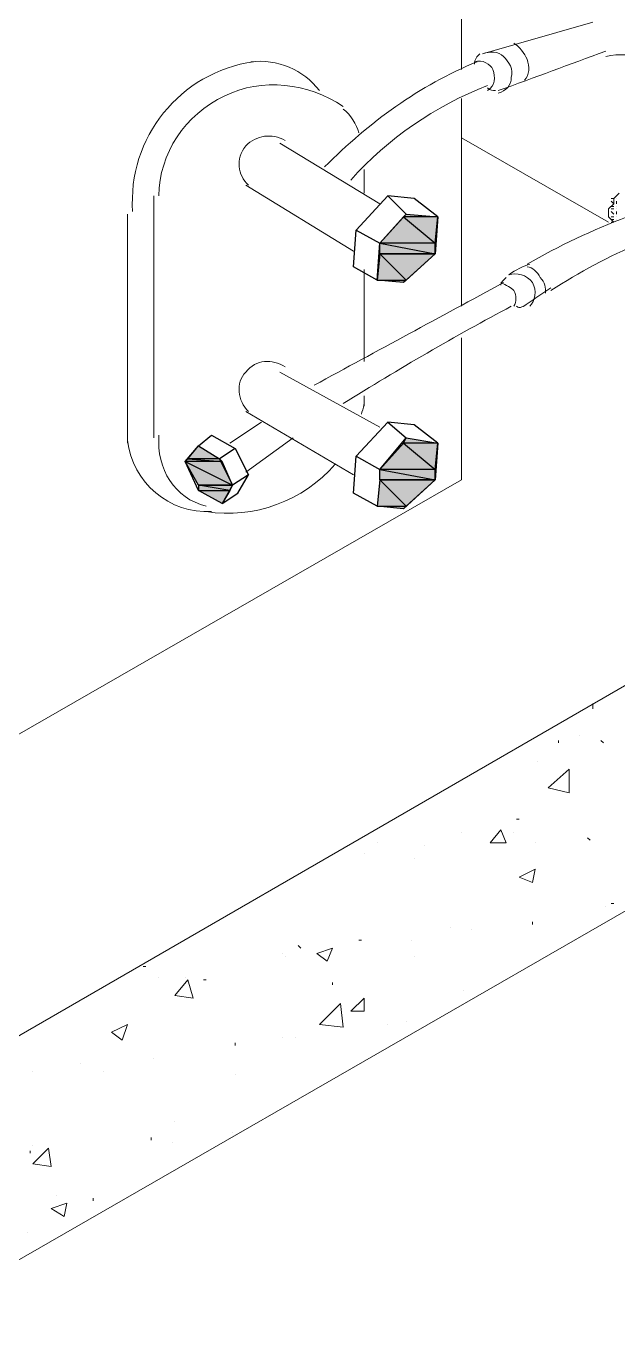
# Model space of a CAD drawing. Header units: millimetres. Extents: x 821 to 906, y 83 to 185.
# Drawn here: x 897.481 to 897.757, y 88.159 to 88.77 of the extents above; entities that cross this region are included whole.
import ezdxf

# ---------------------------------------------------------------- set-up
doc = ezdxf.new("R2010")
doc.units = ezdxf.units.MM
doc.layers.add('C.EMPOTRADO EN PARED Y TECHO', color=210, linetype='Continuous', lineweight=40)

# ---------------------------------------------------------------- blocks, each defined once
blk = doc.blocks.new('htrhfdhdfhfd')
at = {"true_color": 0x000007}
h = blk.add_hatch(color=7, dxfattribs=at)
h.paths.add_polyline_path([(463.93059, 125.94937), (463.90904, 125.94937), (463.92893, 125.9328)])
h.paths.add_polyline_path([(463.90904, 125.94937), (463.92893, 125.9328), (463.89413, 125.9328)])
for points in [[(463.9107, 125.95103), (463.93059, 125.94937), (463.90904, 125.94937)], [(463.89413, 125.92617), (463.92893, 125.92617), (463.9107, 125.9096)], [(463.9107, 125.81015), (463.93059, 125.80683), (463.90904, 125.80683)], [(463.77976, 125.80518), (463.79302, 125.79689), (463.77313, 125.79689)], [(463.89413, 125.78363), (463.92893, 125.78363), (463.9107, 125.76705)], [(463.77976, 125.78031), (463.80131, 125.78031), (463.79965, 125.777)]]:
    blk.add_hatch(color=7, dxfattribs=at).paths.add_polyline_path(points)
h = blk.add_hatch(color=7, dxfattribs=at)
h.paths.add_polyline_path([(463.92893, 125.9328), (463.89413, 125.9328), (463.92893, 125.92617)])
h.paths.add_polyline_path([(463.89413, 125.9328), (463.92893, 125.92617), (463.89413, 125.92617)])
h = blk.add_hatch(color=7, dxfattribs=at)
h.paths.add_polyline_path([(463.89413, 125.92617), (463.89247, 125.9096), (463.9107, 125.9096)])
h.paths.add_polyline_path([(463.89247, 125.9096), (463.9107, 125.9096), (463.90904, 125.90794)])
h = blk.add_hatch(color=7, dxfattribs=at)
h.paths.add_polyline_path([(463.93059, 125.80683), (463.90904, 125.80683), (463.92893, 125.79026)])
h.paths.add_polyline_path([(463.90904, 125.80683), (463.92893, 125.79026), (463.89413, 125.79026)])
h = blk.add_hatch(color=7, dxfattribs=at)
h.paths.add_polyline_path([(463.79302, 125.79689), (463.77313, 125.79689), (463.79468, 125.79523)])
h.paths.add_polyline_path([(463.77313, 125.79689), (463.79468, 125.79523), (463.77147, 125.79523)])
h = blk.add_hatch(color=7, dxfattribs=at)
h.paths.add_polyline_path([(463.79468, 125.79523), (463.77147, 125.79523), (463.80131, 125.78031)])
h.paths.add_polyline_path([(463.77147, 125.79523), (463.80131, 125.78031), (463.77976, 125.78031)])
h = blk.add_hatch(color=7, dxfattribs=at)
h.paths.add_polyline_path([(463.89413, 125.78363), (463.89247, 125.76705), (463.9107, 125.76705)])
h.paths.add_polyline_path([(463.89247, 125.76705), (463.9107, 125.76705), (463.90904, 125.7654)])
h = blk.add_hatch(color=7, dxfattribs=at)
h.paths.add_polyline_path([(463.92893, 125.79026), (463.89413, 125.79026), (463.92893, 125.78363)])
h.paths.add_polyline_path([(463.89413, 125.79026), (463.92893, 125.78363), (463.89413, 125.78363)])
h = blk.add_hatch(color=7, dxfattribs=at)
h.paths.add_polyline_path([(463.77976, 125.78031), (463.77976, 125.777), (463.79965, 125.777)])
h.paths.add_polyline_path([(463.77976, 125.777), (463.79965, 125.777), (463.79468, 125.76871)])
at = {"color": 7, "linetype": 'Continuous', "lineweight": 5, "true_color": 0x000007}
for points in [[(463.94551, 125.78363), (463.5991, 125.58473), (463.5991, 126.4433), (462.64274, 126.99689)], [(463.94551, 126.04219), (463.94551, 126.09026), (463.94551, 126.09026)], [(463.95877, 126.05214), (464.02838, 126.07203), (464.02838, 126.07203)], [(463.94551, 125.89302), (463.94551, 126.02396), (463.94551, 126.02396)], [(464.03832, 125.94606), (463.94551, 125.9991), (463.94551, 125.9991)], [(463.89413, 125.95766), (463.83114, 125.99578), (463.83114, 125.99578)], [(463.88418, 125.96429), (463.88418, 125.97921), (463.88418, 125.97921)], [(463.87755, 125.92783), (463.80959, 125.96926), (463.80959, 125.96926)], [(463.75158, 125.81015), (463.75158, 125.96263), (463.75158, 125.96263)], [(464.04164, 125.96098), (464.03998, 125.96098), (464.03998, 125.96098)], [(464.04164, 125.96098), (464.03998, 125.96098), (464.03998, 125.96098)], [(464.04164, 125.96098), (464.03998, 125.96098), (464.03998, 125.96098)], [(464.04164, 125.95766), (464.03998, 125.95932), (464.03998, 125.95932)], [(464.04164, 125.95766), (464.03998, 125.95932), (464.03998, 125.95932)], [(464.04164, 125.95766), (464.03998, 125.95932), (464.03998, 125.95932)], [(464.04164, 125.95766), (464.03998, 125.95932), (464.03998, 125.95932)], [(464.04164, 125.95766), (464.03998, 125.95932), (464.03998, 125.95932)], [(464.04164, 125.95766), (464.03998, 125.95932), (464.03998, 125.95932)], [(464.04164, 125.956), (464.03998, 125.956), (464.03998, 125.956)], [(464.04164, 125.956), (464.03998, 125.956), (464.03998, 125.956)], [(464.04164, 125.956), (464.03998, 125.956), (464.03998, 125.956)], [(464.04164, 125.956), (464.03998, 125.956), (464.03998, 125.956)], [(464.04164, 125.956), (464.03998, 125.956), (464.03998, 125.956)], [(464.04164, 125.956), (464.03998, 125.956), (464.03998, 125.956)], [(464.04164, 125.956), (464.03998, 125.956), (464.03998, 125.956)], [(464.04164, 125.956), (464.03998, 125.956), (464.03998, 125.956)], [(464.04164, 125.956), (464.03998, 125.956), (464.03998, 125.956)], [(464.0433, 125.95766), (464.0433, 125.95932), (464.0433, 125.95932)], [(464.0433, 125.95766), (464.0433, 125.95932), (464.0433, 125.95932)], [(464.0433, 125.95766), (464.0433, 125.95932), (464.0433, 125.95932)], [(464.0433, 125.95766), (464.0433, 125.95932), (464.0433, 125.95932)], [(464.0433, 125.95766), (464.0433, 125.95932), (464.0433, 125.95932)], [(464.0433, 125.95766), (464.0433, 125.95932), (464.0433, 125.95932)], [(464.0433, 125.95766), (464.0433, 125.95932), (464.0433, 125.95932)], [(463.73501, 125.80683), (463.73501, 125.95103), (463.73501, 125.95103)], [(464.04164, 125.95435), (464.03998, 125.95435), (464.03998, 125.95435)], [(464.04164, 125.95435), (464.03998, 125.95435), (464.03998, 125.95435)], [(464.04164, 125.95435), (464.03998, 125.95435), (464.03998, 125.95435)], [(464.04164, 125.95435), (464.03998, 125.95435), (464.03998, 125.95435)], [(464.04164, 125.95435), (464.03998, 125.95435), (464.03998, 125.95435)], [(464.04164, 125.95435), (464.03998, 125.95435), (464.03998, 125.95435)], [(464.04164, 125.95435), (464.03998, 125.95435), (464.03998, 125.95435)], [(464.04164, 125.95435), (464.03998, 125.95435), (464.03998, 125.95435)], [(464.04164, 125.95103), (464.03998, 125.95269), (464.03998, 125.95269)], [(464.04164, 125.95103), (464.03998, 125.95269), (464.03998, 125.95269)], [(464.04164, 125.95103), (464.03998, 125.95269), (464.03998, 125.95269)], [(464.04164, 125.95103), (464.03998, 125.95269), (464.03998, 125.95269)], [(464.04164, 125.95103), (464.03998, 125.95269), (464.03998, 125.95269)], [(464.04164, 125.95103), (464.03998, 125.95269), (464.03998, 125.95269)], [(464.04164, 125.95103), (464.03998, 125.95269), (464.03998, 125.95269)], [(464.04164, 125.95103), (464.03998, 125.95269), (464.03998, 125.95269)], [(464.04164, 125.94937), (464.03998, 125.94937), (464.03998, 125.94937)], [(464.04164, 125.94937), (464.03998, 125.94937), (464.03998, 125.94937)], [(464.04164, 125.94937), (464.03998, 125.94937), (464.03998, 125.94937)], [(464.04164, 125.94937), (464.03998, 125.94937), (464.03998, 125.94937)], [(464.04164, 125.94937), (464.03998, 125.94937), (464.03998, 125.94937)], [(464.04164, 125.94937), (464.03998, 125.94937), (464.03998, 125.94937)], [(464.04164, 125.94937), (464.03998, 125.94937), (464.03998, 125.94937)], [(464.04164, 125.94937), (464.03998, 125.94937), (464.03998, 125.94937)], [(464.04164, 125.94937), (464.03998, 125.94937), (464.03998, 125.94937)], [(464.04164, 125.94772), (464.03998, 125.94772), (464.03998, 125.94772)], [(464.04164, 125.94772), (464.03998, 125.94772), (464.03998, 125.94772)], [(464.04164, 125.94772), (464.03998, 125.94772), (464.03998, 125.94772)], [(464.04164, 125.94772), (464.03998, 125.94772), (464.03998, 125.94772)], [(464.04164, 125.94772), (464.03998, 125.94772), (464.03998, 125.94772)], [(464.04164, 125.94772), (464.03998, 125.94772), (464.03998, 125.94772)], [(464.04164, 125.94772), (464.03998, 125.94772), (464.03998, 125.94772)], [(464.04164, 125.94772), (464.03998, 125.94772), (464.03998, 125.94772)], [(464.0433, 125.95103), (464.0433, 125.95269), (464.0433, 125.95269)], [(464.0433, 125.95103), (464.0433, 125.95269), (464.0433, 125.95269)], [(464.0433, 125.95103), (464.0433, 125.95269), (464.0433, 125.95269)], [(464.0433, 125.95103), (464.0433, 125.95269), (464.0433, 125.95269)], [(464.0433, 125.95103), (464.0433, 125.95269), (464.0433, 125.95269)], [(464.0433, 125.95103), (464.0433, 125.95269), (464.0433, 125.95269)], [(464.04164, 125.94606), (464.03998, 125.94606), (464.03998, 125.94606)], [(464.04164, 125.94606), (464.03998, 125.94606), (464.03998, 125.94606)], [(463.88418, 125.85821), (463.88418, 125.91623), (463.88418, 125.91623)], [(463.94551, 125.78363), (463.94551, 125.87313), (463.94551, 125.87313)], [(463.89413, 125.81678), (463.83114, 125.85158), (463.83114, 125.85158)], [(463.88418, 125.83004), (463.88418, 125.83667), (463.88418, 125.83667)], [(463.87755, 125.78694), (463.80959, 125.82672), (463.80959, 125.82672)], [(463.79965, 125.80683), (463.81954, 125.82009), (463.81954, 125.82009)], [(463.80959, 125.7886), (463.83943, 125.81015), (463.83943, 125.81015)], [(463.79302, 125.79689), (463.77976, 125.80518), (463.77976, 125.80518)], [(463.77976, 125.777), (463.79468, 125.76871), (463.79468, 125.76871)], [(463.58418, 125.24495), (463.58418, 125.38584), (464.21567, 125.75048)], [(464.02838, 125.64274), (464.02838, 125.63943), (464.02838, 125.63943)], [(464.02838, 125.63943), (464.02838, 125.64274), (464.02838, 125.64274)], [(464.00683, 125.61788), (464.00683, 125.61954), (464.00683, 125.61954)], [(464.03501, 125.61788), (464.03335, 125.61954), (464.03335, 125.61954)], [(463.58418, 125.24495), (464.21567, 125.60794), (464.21567, 125.60794)], [(464.0002, 125.58971), (464.01346, 125.60131), (464.01346, 125.60131)], [(464.0002, 125.58971), (464.01346, 125.58639), (464.01346, 125.60131)], [(463.98197, 125.56982), (463.98031, 125.56982), (463.98031, 125.56982)], [(463.96374, 125.5549), (463.97037, 125.56319), (463.97037, 125.56319)], [(463.97368, 125.5549), (463.97037, 125.56319), (463.97037, 125.56319)], [(463.96374, 125.5549), (463.97368, 125.5549), (463.97368, 125.5549)], [(464.02672, 125.55656), (464.02506, 125.55821), (464.02506, 125.55821)], [(463.98197, 125.53335), (463.99192, 125.53832), (463.99192, 125.53832)], [(463.99026, 125.53004), (463.99192, 125.53832), (463.99192, 125.53832)], [(463.98197, 125.53335), (463.99026, 125.53004), (463.99026, 125.53004)], [(464.04164, 125.51678), (464.03998, 125.51678), (464.03998, 125.51678)], [(463.99026, 125.50352), (463.99026, 125.50518), (463.99026, 125.50518)], [(463.8444, 125.4886), (463.84274, 125.49026), (463.84274, 125.49026)], [(463.85435, 125.48529), (463.86429, 125.4886), (463.86429, 125.4886)], [(463.86098, 125.48031), (463.86429, 125.4886), (463.86429, 125.4886)], [(463.88252, 125.49357), (463.88087, 125.49357), (463.88087, 125.49357)], [(463.85435, 125.48529), (463.86098, 125.48031), (463.86098, 125.48031)], [(463.74661, 125.477), (463.74495, 125.477), (463.74495, 125.477)], [(463.76484, 125.45877), (463.77313, 125.46871), (463.77313, 125.46871)], [(463.77645, 125.45711), (463.77313, 125.46871), (463.77313, 125.46871)], [(463.78473, 125.46871), (463.78308, 125.46871), (463.78308, 125.46871)], [(463.86429, 125.4654), (463.86429, 125.46705), (463.86429, 125.46705)], [(463.76484, 125.45877), (463.77645, 125.45711), (463.77645, 125.45711)], [(463.856, 125.44053), (463.86926, 125.45379), (463.86926, 125.45379)], [(463.87092, 125.43888), (463.86926, 125.45379), (463.86926, 125.45379)], [(463.87589, 125.44882), (463.88418, 125.45711), (463.88418, 125.45711)], [(463.88418, 125.44882), (463.88418, 125.45711), (463.88418, 125.45711)], [(463.87589, 125.44882), (463.88418, 125.44882), (463.88418, 125.44882)], [(463.72506, 125.43556), (463.73501, 125.44053), (463.73501, 125.44053)], [(463.73169, 125.43059), (463.73501, 125.44053), (463.73501, 125.44053)], [(463.856, 125.44053), (463.87092, 125.43888), (463.87092, 125.43888)], [(463.72506, 125.43556), (463.73169, 125.43059), (463.73169, 125.43059)], [(463.80297, 125.42728), (463.80297, 125.42893), (463.80297, 125.42893)], [(463.67534, 125.35269), (463.68529, 125.36263), (463.68529, 125.36263)], [(463.68694, 125.35103), (463.68529, 125.36263), (463.68529, 125.36263)], [(463.74993, 125.36761), (463.74993, 125.36926), (463.74993, 125.36926)], [(463.67368, 125.35932), (463.67368, 125.36098), (463.67368, 125.36098)], [(463.67534, 125.35269), (463.68694, 125.35103), (463.68694, 125.35103)], [(463.71346, 125.32948), (463.71346, 125.33114), (463.71346, 125.33114)], [(463.68694, 125.32451), (463.69689, 125.32783), (463.69689, 125.32783)], [(463.68694, 125.32451), (463.69523, 125.31954), (463.69523, 125.31954)], [(463.69523, 125.31954), (463.69689, 125.32783), (463.69689, 125.32783)]]:
    blk.add_lwpolyline(points, dxfattribs=at)
at = {"color": 7, "linetype": 'Continuous', "lineweight": 9, "true_color": 0x000007}
blk.add_lwpolyline([(464.04495, 125.96429), (464.0433, 125.96263), (464.04164, 125.96098), (464.04164, 125.95766), (464.03832, 125.95435), (464.03832, 125.94937), (464.04164, 125.94606)], dxfattribs=at)
at = {"color": 7, "linetype": 'Continuous', "lineweight": -2, "true_color": 0x000007}
for points in [[(463.87921, 125.94109), (463.8991, 125.96263), (463.8991, 125.96263)], [(463.93059, 125.94937), (463.91567, 125.96098), (463.8991, 125.96263), (463.9107, 125.95103)], [(463.89413, 125.9328), (463.9107, 125.95103), (463.93059, 125.94937), (463.92893, 125.92617)], [(463.89247, 125.9096), (463.87755, 125.91788), (463.87921, 125.94109), (463.89413, 125.9328)], [(463.92893, 125.92617), (463.90904, 125.90794), (463.89247, 125.9096), (463.89413, 125.9328)], [(463.87921, 125.79855), (463.8991, 125.82009), (463.8991, 125.82009)], [(463.93059, 125.80683), (463.91567, 125.81844), (463.8991, 125.82009), (463.9107, 125.81015)], [(463.77976, 125.777), (463.77147, 125.79523), (463.77976, 125.80518), (463.78805, 125.81181), (463.80297, 125.80352), (463.79302, 125.79689)], [(463.89413, 125.79026), (463.9107, 125.81015), (463.93059, 125.80683), (463.92893, 125.78363)], [(463.80297, 125.80352), (463.81125, 125.78694), (463.81125, 125.78694)], [(463.79302, 125.79689), (463.80131, 125.78031), (463.79468, 125.76871)], [(463.92893, 125.78363), (463.90904, 125.7654), (463.89247, 125.76705), (463.87755, 125.77534), (463.87921, 125.79855), (463.89413, 125.79026)], [(463.79468, 125.76871), (463.80462, 125.77534), (463.81125, 125.78694), (463.80131, 125.78031)]]:
    blk.add_lwpolyline(points, dxfattribs=at)
at = {"color": 7, "linetype": 'Continuous', "lineweight": 5, "true_color": 0x000007}
for points in [[(464.0433, 125.96263), (464.0433, 125.96263)], [(464.0433, 125.96263), (464.0433, 125.96263)], [(464.0433, 125.96263), (464.0433, 125.96263)], [(464.0433, 125.96263), (464.0433, 125.96263)], [(464.0433, 125.96263), (464.0433, 125.96263)], [(464.0433, 125.96263), (464.0433, 125.96263)], [(464.0433, 125.96263), (464.0433, 125.96263)], [(464.0433, 125.96098), (464.0433, 125.96098)], [(464.0433, 125.96098), (464.0433, 125.96098)], [(464.0433, 125.96098), (464.0433, 125.96098)], [(464.0433, 125.96098), (464.0433, 125.96098)], [(464.0433, 125.96098), (464.0433, 125.96098)], [(464.0433, 125.96098), (464.0433, 125.96098)], [(464.0433, 125.956), (464.0433, 125.956)], [(464.0433, 125.956), (464.0433, 125.956)], [(464.0433, 125.956), (464.0433, 125.956)], [(464.0433, 125.956), (464.0433, 125.956)], [(464.0433, 125.956), (464.0433, 125.956)], [(464.0433, 125.956), (464.0433, 125.956)], [(464.0433, 125.956), (464.0433, 125.956)], [(464.0433, 125.956), (464.0433, 125.956)], [(464.0433, 125.956), (464.0433, 125.956)], [(464.03832, 125.95435), (464.03832, 125.95435)], [(464.03832, 125.95435), (464.03832, 125.95435)], [(464.0433, 125.95435), (464.0433, 125.95435)], [(464.0433, 125.95435), (464.0433, 125.95435)], [(464.0433, 125.95435), (464.0433, 125.95435)], [(464.0433, 125.95435), (464.0433, 125.95435)], [(464.0433, 125.95435), (464.0433, 125.95435)], [(464.0433, 125.95435), (464.0433, 125.95435)], [(464.0433, 125.95435), (464.0433, 125.95435)], [(464.0433, 125.94937), (464.0433, 125.94937)], [(464.0433, 125.94937), (464.0433, 125.94937)], [(464.0433, 125.94937), (464.0433, 125.94937)], [(464.0433, 125.94937), (464.0433, 125.94937)], [(464.0433, 125.94937), (464.0433, 125.94937)], [(464.0433, 125.94937), (464.0433, 125.94937)], [(464.0433, 125.94937), (464.0433, 125.94937)], [(464.0433, 125.94937), (464.0433, 125.94937)], [(464.0433, 125.94772), (464.0433, 125.94772)], [(464.0433, 125.94772), (464.0433, 125.94772)], [(464.0433, 125.94772), (464.0433, 125.94772)], [(464.0433, 125.94772), (464.0433, 125.94772)], [(464.0433, 125.94772), (464.0433, 125.94772)], [(464.0433, 125.94772), (464.0433, 125.94772)], [(464.0433, 125.94772), (464.0433, 125.94772)], [(464.0433, 125.94772), (464.0433, 125.94772)], [(464.02009, 125.62286), (464.02009, 125.62286)], [(463.99357, 125.60628), (463.99357, 125.60628)], [(463.94551, 125.56153), (463.94551, 125.56153)], [(463.97866, 125.56153), (463.97866, 125.56153)], [(463.89247, 125.5549), (463.89247, 125.5549)], [(463.9223, 125.55324), (463.9223, 125.55324)], [(463.99192, 125.5549), (463.99192, 125.5549)], [(463.88418, 125.54827), (463.88418, 125.54827)], [(463.91567, 125.54495), (463.91567, 125.54495)], [(464.03667, 125.51512), (464.03667, 125.51512)], [(463.93888, 125.50186), (463.93888, 125.50186)], [(463.95214, 125.5002), (463.95214, 125.5002)], [(463.91401, 125.49357), (463.91401, 125.49357)], [(463.8328, 125.48529), (463.8328, 125.48529)], [(463.83446, 125.48363), (463.83446, 125.48363)], [(463.86263, 125.48529), (463.86263, 125.48529)], [(463.91567, 125.48363), (463.91567, 125.48363)], [(463.7549, 125.47037), (463.7549, 125.47037)], [(463.77147, 125.47037), (463.77147, 125.47037)], [(463.94716, 125.46208), (463.94716, 125.46208)], [(463.8991, 125.44053), (463.8991, 125.44053)], [(463.9107, 125.44219), (463.9107, 125.44219)], [(463.8328, 125.43225), (463.8328, 125.43225)], [(463.84109, 125.43225), (463.84109, 125.43225)], [(463.70517, 125.41567), (463.70517, 125.41567)], [(463.75158, 125.41899), (463.75158, 125.41899)], [(463.67534, 125.4107), (463.67534, 125.4107)], [(463.72009, 125.4107), (463.72009, 125.4107)], [(463.80297, 125.40904), (463.80297, 125.40904)], [(463.76484, 125.37921), (463.76484, 125.37921)], [(463.80131, 125.37258), (463.80131, 125.37258)], [(463.67534, 125.36429), (463.67534, 125.36429)], [(463.76319, 125.36595), (463.76319, 125.36595)], [(463.69026, 125.3328), (463.69026, 125.3328)], [(463.67203, 125.3096), (463.67203, 125.3096)]]:
    blk.add_lwpolyline(points, close=True, dxfattribs=at)
at = {"color": 7, "linetype": 'Continuous', "lineweight": -2, "true_color": 0x000007}
for points in [[(463.90904, 125.94937), (463.92893, 125.9328), (463.89413, 125.9328)], [(463.9107, 125.95103), (463.93059, 125.94937), (463.90904, 125.94937)], [(463.93059, 125.94937), (463.90904, 125.94937), (463.92893, 125.9328)], [(463.92893, 125.9328), (463.89413, 125.9328), (463.92893, 125.92617)], [(463.89413, 125.9328), (463.92893, 125.92617), (463.89413, 125.92617)], [(463.89413, 125.92617), (463.89247, 125.9096), (463.9107, 125.9096)], [(463.89413, 125.92617), (463.92893, 125.92617), (463.9107, 125.9096)], [(463.89247, 125.9096), (463.9107, 125.9096), (463.90904, 125.90794)], [(463.9107, 125.81015), (463.93059, 125.80683), (463.90904, 125.80683)], [(463.77976, 125.80518), (463.79302, 125.79689), (463.77313, 125.79689)], [(463.90904, 125.80683), (463.92893, 125.79026), (463.89413, 125.79026)], [(463.93059, 125.80683), (463.90904, 125.80683), (463.92893, 125.79026)], [(463.77313, 125.79689), (463.79468, 125.79523), (463.77147, 125.79523)], [(463.79468, 125.79523), (463.77147, 125.79523), (463.80131, 125.78031)], [(463.77147, 125.79523), (463.80131, 125.78031), (463.77976, 125.78031)], [(463.79302, 125.79689), (463.77313, 125.79689), (463.79468, 125.79523)], [(463.89413, 125.78363), (463.89247, 125.76705), (463.9107, 125.76705)], [(463.92893, 125.79026), (463.89413, 125.79026), (463.92893, 125.78363)], [(463.89413, 125.79026), (463.92893, 125.78363), (463.89413, 125.78363)], [(463.89413, 125.78363), (463.92893, 125.78363), (463.9107, 125.76705)], [(463.77976, 125.78031), (463.77976, 125.777), (463.79965, 125.777)], [(463.77976, 125.78031), (463.80131, 125.78031), (463.79965, 125.777)], [(463.77976, 125.777), (463.79965, 125.777), (463.79468, 125.76871)], [(463.89247, 125.76705), (463.9107, 125.76705), (463.90904, 125.7654)]]:
    blk.add_lwpolyline(points, close=True, dxfattribs=at)
at = {"color": 7, "linetype": 'Continuous', "lineweight": 5, "true_color": 0x000007}
for points, knots in [([(463.98529, 126.03556), (463.9886, 126.03888), (463.9886, 126.04385), (463.98694, 126.04882), (463.98694, 126.04882), (463.98529, 126.05214), (463.98197, 126.05711), (463.97866, 126.05877)], [0, 0, 0, 0, 0.125, 0.125, 0.125, 0.125001, 1, 1, 1, 1]), ([(463.96208, 126.02893), (463.96705, 126.03225), (463.96705, 126.03722), (463.9654, 126.04219), (463.9654, 126.04219), (463.96374, 126.04551), (463.95877, 126.04882), (463.95379, 126.04716)], [0, 0, 0, 0, 0.125, 0.125, 0.125, 0.125001, 1, 1, 1, 1]), ([(463.96871, 126.02728), (463.97368, 126.02893), (463.977, 126.03225), (463.977, 126.03722), (463.977, 126.03722), (463.97866, 126.04219), (463.97534, 126.04716), (463.97203, 126.05048), (463.97203, 126.05048), (463.96871, 126.05379), (463.96374, 126.05379), (463.95877, 126.05214)], [0, 0, 0, 0, 0.083333, 0.083333, 0.083333, 0.083334, 0.166667, 0.166667, 0.166667, 0.166668, 1, 1, 1, 1]), ([(463.87092, 126.01899), (463.84937, 126.0339), (463.81954, 126.03722), (463.79634, 126.02562), (463.79634, 126.02562), (463.77147, 126.01402), (463.7549, 125.98915), (463.7549, 125.96263)], [0, 0, 0, 0, 0.125, 0.125, 0.125, 0.125001, 1, 1, 1, 1]), ([(463.83446, 125.99744), (463.82617, 126.00241), (463.81622, 126.00076), (463.80959, 125.99413), (463.80959, 125.99413), (463.80297, 125.98584), (463.80462, 125.97589), (463.81125, 125.96926)], [0, 0, 0, 0, 0.125, 0.125, 0.125, 0.125001, 1, 1, 1, 1]), ([(463.9886, 125.89302), (463.99192, 125.89634), (463.99357, 125.90297), (463.99026, 125.90794), (463.99026, 125.90794), (463.98694, 125.91291), (463.98031, 125.91457), (463.97534, 125.91291)], [0, 0, 0, 0, 0.125, 0.125, 0.125, 0.125001, 1, 1, 1, 1]), ([(463.99855, 125.90131), (463.99855, 125.90462), (463.99855, 125.90794), (463.99523, 125.91125), (463.99523, 125.91125), (463.99357, 125.91457), (463.99026, 125.91788), (463.98694, 125.91788)], [0, 0, 0, 0, 0.125, 0.125, 0.125, 0.125001, 1, 1, 1, 1]), ([(463.97866, 125.89302), (463.98031, 125.89634), (463.98031, 125.89965), (463.97866, 125.90297), (463.97866, 125.90297), (463.977, 125.90462), (463.97368, 125.90628), (463.97037, 125.90794)], [0, 0, 0, 0, 0.125, 0.125, 0.125, 0.125001, 1, 1, 1, 1]), ([(463.83446, 125.8549), (463.82617, 125.85987), (463.81622, 125.85987), (463.80959, 125.85158), (463.80959, 125.85158), (463.80297, 125.84495), (463.80462, 125.83335), (463.81125, 125.82672)], [0, 0, 0, 0, 0.125, 0.125, 0.125, 0.125001, 1, 1, 1, 1])]:
    blk.add_open_spline(points, degree=3, knots=knots, dxfattribs=at)
for points in [[(463.81457, 126.04716), (463.76816, 126.04053), (463.73501, 125.9991), (463.73832, 125.95269)], [(463.856, 126.02893), (463.84606, 126.04219), (463.82948, 126.04882), (463.81291, 126.04716)], [(463.95545, 126.04716), (463.91899, 126.03225), (463.8875, 126.00904), (463.85932, 125.98087)], [(463.95711, 126.05214), (463.95545, 126.05048), (463.95379, 126.04882), (463.95379, 126.04551)], [(464.03667, 126.05379), (464.01346, 126.04551), (463.99192, 126.03722), (463.96871, 126.02893)], [(464.06153, 126.04882), (464.05324, 126.05214), (464.04495, 126.05214), (464.03667, 126.05048)], [(463.96208, 126.03225), (463.92893, 126.01899), (463.8991, 125.9991), (463.87589, 125.97258)], [(463.96208, 126.03059), (463.96374, 126.02893), (463.9654, 126.02893), (463.96705, 126.02893)], [(463.88087, 126.00241), (463.87921, 126.00739), (463.87589, 126.01402), (463.87092, 126.01733)], [(464.04993, 125.94937), (464.02838, 125.94109), (464.00683, 125.93114), (463.98694, 125.91954)], [(464.05821, 125.9328), (464.03832, 125.92451), (464.02009, 125.91457), (464.00186, 125.90297)], [(463.9886, 125.91954), (463.98363, 125.91788), (463.98031, 125.91623), (463.97534, 125.91291)], [(463.85269, 125.8433), (463.89247, 125.86484), (463.93225, 125.88639), (463.97203, 125.90794)], [(463.97368, 125.91125), (463.97203, 125.9096), (463.97037, 125.90794), (463.97037, 125.90628)], [(464.00186, 125.90462), (463.99689, 125.90131), (463.99192, 125.89799), (463.98694, 125.89468)], [(463.977, 125.89302), (463.94219, 125.87479), (463.90573, 125.85324), (463.87092, 125.83169)], [(463.98031, 125.89302), (463.98197, 125.89136), (463.98529, 125.89302), (463.98694, 125.89468)], [(463.88252, 125.82507), (463.88252, 125.82672), (463.88418, 125.82838), (463.88418, 125.83169)], [(463.73501, 125.80849), (463.73832, 125.78197), (463.76153, 125.76208), (463.78805, 125.76374)], [(463.7549, 125.81181), (463.75324, 125.79026), (463.76484, 125.77203), (463.78473, 125.76705)], [(463.78473, 125.76374), (463.81457, 125.75877), (463.84606, 125.77037), (463.86595, 125.79357)]]:
    blk.add_open_spline(points, degree=3, dxfattribs=at)

msp = doc.modelspace()

# ---------------------------------------------------------------- block references
at = {"layer": 'C.EMPOTRADO EN PARED Y TECHO', "lineweight": 25, "xscale": 0.7403935568954524, "yscale": 0.7403935568954524, "zscale": 0.7403935568954524}
msp.add_blockref('htrhfdhdfhfd', (554.18148, -4.57126), dxfattribs=at)

doc.saveas('drawing.dxf')
